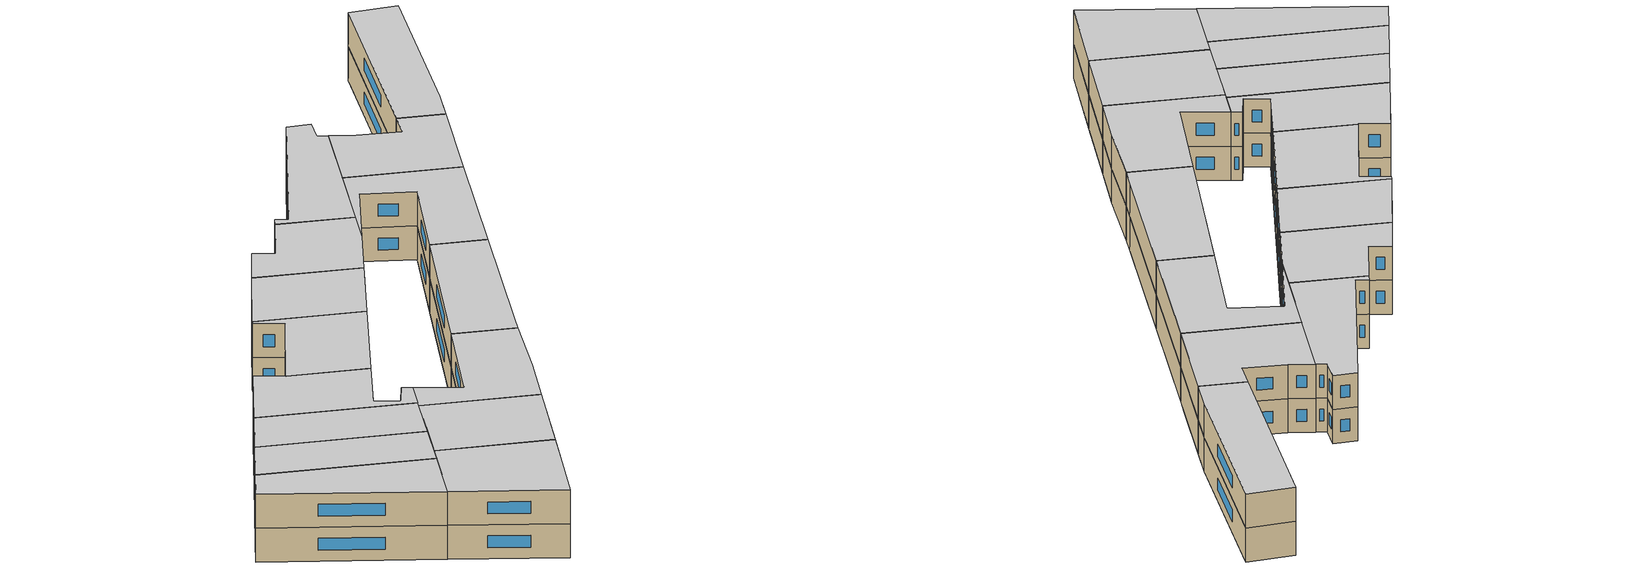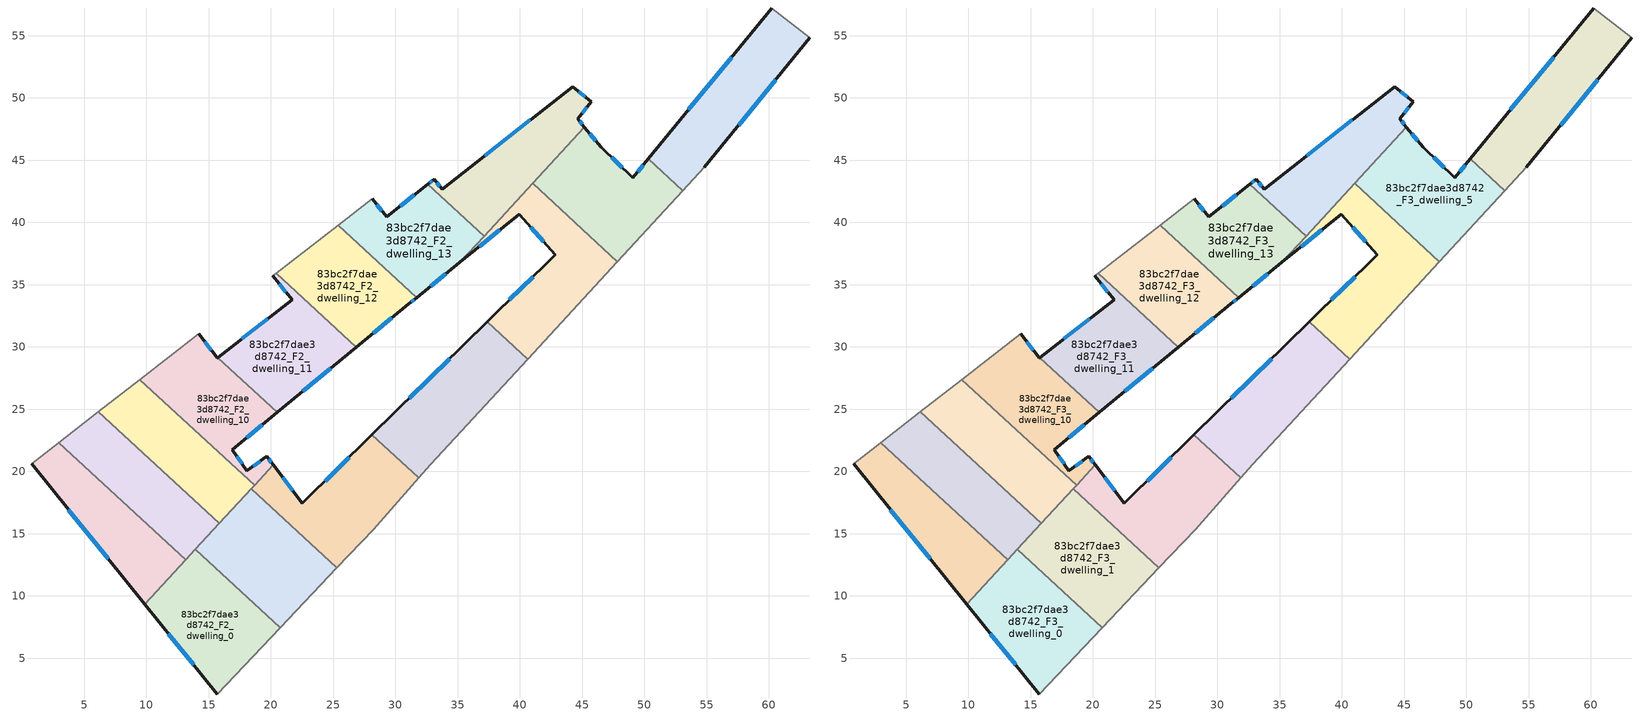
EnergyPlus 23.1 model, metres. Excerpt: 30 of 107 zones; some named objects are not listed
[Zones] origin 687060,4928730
83bc2f7dae3d8742_F2_dwelling_0
 floor to 83bc2f7dae3d8742_F1_dwelling_0 (EU_floor_Construction): 20.21,6.9 15.67,2.12 9.88,9.32 13.41,13.16 z6
 floor to 83bc2f7dae3d8742_F1_dwelling_1 (EU_floor_Construction): 20.75,7.46 20.21,6.9 13.41,13.16 13.94,13.73 z6
 wall outside (EU_wall_Construction): 9.88,9.32 15.67,2.12 z6:9
 wall to 83bc2f7dae3d8742_F2_dwelling_1 (EU_wall_Construction): 20.75,7.46 13.94,13.73 z6:9
 wall adiabatic (EU_wall_Construction): 15.67,2.12 20.75,7.46 z6:9
 wall to 83bc2f7dae3d8742_F2_dwelling_7 (EU_wall_Construction): 13.17,12.9 9.88,9.32 z6:9
 wall to 83bc2f7dae3d8742_F2_dwelling_8 (EU_wall_Construction): 13.94,13.73 13.17,12.9 z6:9
 window (EU_Window_Construction): 11.76,6.98 13.79,4.47 z6.98:8.02
83bc2f7dae3d8742_F2_dwelling_1
 floor to 83bc2f7dae3d8742_F1_dwelling_1 (EU_floor_Construction): 24.16,11.06 20.75,7.46 13.94,13.73 17.3,17.38 z6
 floor to 83bc2f7dae3d8742_F1_dwelling_2 (EU_floor_Construction): 25.3,12.25 24.16,11.06 17.3,17.38 18.41,18.59 z6
 wall to 83bc2f7dae3d8742_F2_dwelling_2 (EU_wall_Construction): 25.3,12.25 18.41,18.59 z6:9
 wall adiabatic (EU_wall_Construction): 20.75,7.46 25.3,12.25 z6:9
 wall to 83bc2f7dae3d8742_F2_dwelling_9 (EU_wall_Construction): 18.41,18.59 15.86,15.82 z6:9
 wall to 83bc2f7dae3d8742_F2_dwelling_8 (EU_wall_Construction): 15.86,15.82 13.94,13.73 z6:9
83bc2f7dae3d8742_F2_dwelling_10
 floor to 83bc2f7dae3d8742_F1_dwelling_11 (EU_floor_Construction): 15.71,29.14 20.49,24.74 16.88,21.75 18.06,20.07 19.67,21.21 20.19,20.52 18.69,18.9 9.48,27.38 14.19,31.05 15.69,29.12 z6
 wall outside (EU_wall_Construction): 20.19,20.52 19.67,21.21 18.06,20.07 16.88,21.75 20.49,24.74 / 15.71,29.14 15.69,29.12 14.19,31.05 z6:9
 wall to 83bc2f7dae3d8742_F2_dwelling_9 (EU_wall_Construction): 9.48,27.38 18.69,18.9 z6:9
 wall adiabatic (EU_wall_Construction): 14.19,31.05 9.48,27.38 z6:9
 wall to 83bc2f7dae3d8742_F2_dwelling_11 (EU_wall_Construction): 20.49,24.74 15.71,29.14 z6:9
 wall to 83bc2f7dae3d8742_F2_dwelling_2 (EU_wall_Construction): 18.69,18.9 20.19,20.52 z6:9
 window (EU_Window_Construction): 18.05,22.72 19.32,23.77 / 17.68,20.61 17.26,21.21 / 19.14,20.83 18.59,20.44 / 20.02,20.74 19.84,20.98 / 15.21,29.75 14.68,30.43 z6.98:8.02
83bc2f7dae3d8742_F2_dwelling_11
 floor to 83bc2f7dae3d8742_F1_dwelling_12 (EU_floor_Construction): 21.7,33.77 20.17,35.7 20.43,35.91 26.86,29.98 20.49,24.74 15.71,29.14 z6
 wall outside (EU_wall_Construction): 20.49,24.74 26.86,29.98 / 20.17,35.7 21.7,33.77 15.71,29.14 z6:9
 wall to 83bc2f7dae3d8742_F2_dwelling_12 (EU_wall_Construction): 26.86,29.98 20.43,35.91 z6:9
 wall adiabatic (EU_wall_Construction): 20.43,35.91 20.17,35.7 z6:9
 window (EU_Window_Construction): 22.56,26.44 24.79,28.28 / 19.76,32.27 17.66,30.65 / 20.67,35.08 21.2,34.4 z6.98:8.02
83bc2f7dae3d8742_F2_dwelling_12
 floor to 83bc2f7dae3d8742_F1_dwelling_13 (EU_floor_Construction): 31.71,33.97 31.08,33.46 26.86,29.98 20.43,35.91 25.41,39.77 z6
 wall outside (EU_wall_Construction): 26.86,29.98 31.08,33.46 31.71,33.97 z6:9
 wall adiabatic (EU_wall_Construction): 25.41,39.77 20.43,35.91 z6:9
 wall to 83bc2f7dae3d8742_F2_dwelling_13 (EU_wall_Construction): 31.71,33.97 25.41,39.77 z6:9
 window (EU_Window_Construction): 28.23,31.11 29.71,32.33 / 31.29,33.63 31.5,33.81 z6.98:8.02
83bc2f7dae3d8742_F2_dwelling_13
 floor to 83bc2f7dae3d8742_F1_dwelling_14 (EU_floor_Construction): 37.12,38.9 35.18,36.79 31.71,33.97 25.41,39.77 28.14,41.88 29.3,40.46 32.59,43.06 z6
 wall outside (EU_wall_Construction): 31.71,33.97 35.18,36.79 / 32.59,43.06 29.3,40.46 28.14,41.88 z6:9
 wall to 83bc2f7dae3d8742_F2_dwelling_14 (EU_wall_Construction): 37.12,38.9 32.59,43.06 z6:9
 wall adiabatic (EU_wall_Construction): 28.14,41.88 25.41,39.77 z6:9
 wall to 83bc2f7dae3d8742_F2_dwelling_4 (EU_wall_Construction): 35.18,36.79 37.12,38.9 z6:9
 window (EU_Window_Construction): 32.83,34.89 34.05,35.88 / 28.92,40.93 28.51,41.42 / 31.52,42.22 30.37,41.31 z6.98:8.02
83bc2f7dae3d8742_F2_dwelling_14
 floor to 83bc2f7dae3d8742_F1_dwelling_15 (EU_floor_Construction): 45.74,49.68 44.63,48.32 45.19,47.66 37.12,38.9 32.59,43.06 33.11,43.47 33.76,42.65 44.23,50.91 z6
 wall outside (EU_wall_Construction): 45.19,47.66 44.63,48.32 45.74,49.68 44.23,50.91 33.76,42.65 33.11,43.47 32.59,43.06 z6:9
 wall to 83bc2f7dae3d8742_F2_dwelling_5 (EU_wall_Construction): 41.02,43.14 45.19,47.66 z6:9
 wall to 83bc2f7dae3d8742_F2_dwelling_4 (EU_wall_Construction): 37.12,38.9 41.02,43.14 z6:9
 window (EU_Window_Construction): 45.25,50.08 44.73,50.51 / 44.99,48.77 45.38,49.24 / 45.01,47.88 44.81,48.11 / 32.95,43.34 32.76,43.2 / 33.55,42.92 33.32,43.21 / 40.83,48.23 37.16,45.34 z6.98:8.02
83bc2f7dae3d8742_F2_dwelling_2
 floor to 83bc2f7dae3d8742_F1_dwelling_2 (EU_floor_Construction): 24.99,19.85 28.97,16.18 28.24,15.36 25.3,12.25 18.41,18.59 20.19,20.52 22.54,17.43 z6
 floor to 83bc2f7dae3d8742_F1_dwelling_3 (EU_floor_Construction): 31.87,19.47 28.97,16.18 24.99,19.85 28.12,22.93 z6
 wall outside (EU_wall_Construction): 28.12,22.93 22.54,17.43 20.19,20.52 z6:9
 wall to 83bc2f7dae3d8742_F2_dwelling_3 (EU_wall_Construction): 31.87,19.47 28.12,22.93 z6:9
 wall adiabatic (EU_wall_Construction): 25.3,12.25 28.24,15.36 31.87,19.47 z6:9
 wall to 83bc2f7dae3d8742_F2_dwelling_9 (EU_wall_Construction): 18.69,18.9 18.41,18.59 z6:9
 window (EU_Window_Construction): 21.77,18.44 20.95,19.52 / 26.3,21.14 24.35,19.22 z6.98:8.02
83bc2f7dae3d8742_F2_dwelling_3
 floor to 83bc2f7dae3d8742_F1_dwelling_3 (EU_floor_Construction): 36.08,24.1 32.85,20.59 31.87,19.47 28.12,22.93 32.58,27.32 z6
 floor to 83bc2f7dae3d8742_F1_dwelling_4 (EU_floor_Construction): 40.62,29.02 36.08,24.1 32.58,27.32 37.36,32.02 z6
 wall outside (EU_wall_Construction): 37.36,32.02 28.12,22.93 z6:9
 wall to 83bc2f7dae3d8742_F2_dwelling_4 (EU_wall_Construction): 40.62,29.02 37.36,32.02 z6:9
 wall adiabatic (EU_wall_Construction): 31.87,19.47 32.85,20.59 40.62,29.02 z6:9
 window (EU_Window_Construction): 34.36,29.06 31.12,25.88 z6.98:8.02
83bc2f7dae3d8742_F2_dwelling_4
 floor to 83bc2f7dae3d8742_F1_dwelling_4 (EU_floor_Construction): 44.14,32.84 40.62,29.02 37.36,32.02 41.07,35.67 z6
 floor to 83bc2f7dae3d8742_F1_dwelling_5 (EU_floor_Construction): 47.83,36.86 44.14,32.84 41.07,35.67 42.83,37.4 39.94,40.67 35.18,36.79 41.02,43.14 z6
 wall outside (EU_wall_Construction): 35.18,36.79 39.94,40.67 42.83,37.4 37.36,32.02 z6:9
 wall to 83bc2f7dae3d8742_F2_dwelling_5 (EU_wall_Construction): 47.83,36.86 41.02,43.14 z6:9
 wall adiabatic (EU_wall_Construction): 40.62,29.02 47.83,36.86 z6:9
 window (EU_Window_Construction): 40.88,39.61 41.89,38.47 / 36.73,38.06 38.39,39.41 / 41.05,35.65 39.14,33.77 z6.98:8.02
83bc2f7dae3d8742_F2_dwelling_5
 floor to 83bc2f7dae3d8742_F1_dwelling_5 (EU_floor_Construction): 48.96,38.08 47.83,36.86 41.02,43.14 42.14,44.35 z6
 floor to 83bc2f7dae3d8742_F1_dwelling_6 (EU_floor_Construction): 50.3,45.1 53.07,42.55 48.96,38.08 42.14,44.35 45.19,47.66 46.54,46.03 49.05,43.57 z6
 wall outside (EU_wall_Construction): 50.3,45.1 49.05,43.57 46.54,46.03 45.19,47.66 z6:9
 wall to 83bc2f7dae3d8742_F2_dwelling_6 (EU_wall_Construction): 53.07,42.54 50.3,45.1 z6:9
 wall adiabatic (EU_wall_Construction): 47.83,36.86 53.07,42.54 z6:9
 window (EU_Window_Construction): 46.1,46.56 45.63,47.13 / 48.24,44.37 47.36,45.23 / 49.9,44.6 49.46,44.07 z6.98:8.02
83bc2f7dae3d8742_F2_dwelling_6
 floor to 83bc2f7dae3d8742_F1_dwelling_7 (EU_floor_Construction): 63.28,54.83 54.81,44.43 54.44,44.02 51.58,46.65 60.23,57.22 z6
 floor to 83bc2f7dae3d8742_F1_dwelling_6 (EU_floor_Construction): 54.44,44.02 53.07,42.55 50.3,45.1 51.58,46.65 z6
 wall outside (EU_wall_Construction): 54.81,44.43 63.28,54.83 / 60.23,57.22 50.3,45.1 z6:9
 wall adiabatic (EU_wall_Construction): 63.28,54.83 60.23,57.22 / 53.07,42.54 54.81,44.43 z6:9
 window (EU_Window_Construction): 57.57,47.82 60.53,51.45 / 57,53.28 53.53,49.04 z6.98:8.02
83bc2f7dae3d8742_F2_dwelling_7
 floor to 83bc2f7dae3d8742_F1_dwelling_8 (EU_floor_Construction): 13.17,12.9 9.88,9.32 0.79,20.61 2.96,22.3 z6
 wall outside (EU_wall_Construction): 0.79,20.61 9.88,9.32 z6:9
 wall adiabatic (EU_wall_Construction): 2.96,22.3 0.79,20.61 z6:9
 wall to 83bc2f7dae3d8742_F2_dwelling_8 (EU_wall_Construction): 13.17,12.9 2.96,22.3 z6:9
 window (EU_Window_Construction): 3.74,16.94 6.92,12.99 z6.98:8.02
83bc2f7dae3d8742_F2_dwelling_8
 floor to 83bc2f7dae3d8742_F1_dwelling_9 (EU_floor_Construction): 15.86,15.82 13.17,12.9 2.96,22.3 6.14,24.78 z6
 wall adiabatic (EU_wall_Construction): 6.14,24.78 2.96,22.3 z6:9
 wall to 83bc2f7dae3d8742_F2_dwelling_9 (EU_wall_Construction): 15.86,15.82 6.14,24.78 z6:9
83bc2f7dae3d8742_F2_dwelling_9
 floor to 83bc2f7dae3d8742_F1_dwelling_10 (EU_floor_Construction): 18.69,18.9 15.86,15.82 6.14,24.78 9.48,27.38 z6
 wall adiabatic (EU_wall_Construction): 9.48,27.38 6.14,24.78 z6:9
83bc2f7dae3d8742_F3_dwelling_0
 floor to 83bc2f7dae3d8742_F2_dwelling_0 (EU_floor_Construction): 20.75,7.46 15.67,2.12 9.88,9.32 13.94,13.73 z9
 wall outside (EU_wall_Construction): 9.88,9.32 15.67,2.12 z9:12
 wall to 83bc2f7dae3d8742_F3_dwelling_1 (EU_wall_Construction): 20.75,7.46 13.94,13.73 z9:12
 wall adiabatic (EU_wall_Construction): 15.67,2.12 20.75,7.46 z9:12
 wall to 83bc2f7dae3d8742_F3_dwelling_7 (EU_wall_Construction): 13.17,12.9 9.88,9.32 z9:12
 wall to 83bc2f7dae3d8742_F3_dwelling_8 (EU_wall_Construction): 13.94,13.73 13.17,12.9 z9:12
 window (EU_Window_Construction): 11.76,6.98 13.79,4.47 z9.98:11.02
 ceiling to 83bc2f7dae3d8742_F4_dwelling_0 (EU_floor_Construction): 15.67,2.12 20.75,7.46 13.94,13.73 9.88,9.32 z12
83bc2f7dae3d8742_F3_dwelling_1
 floor to 83bc2f7dae3d8742_F2_dwelling_1 (EU_floor_Construction): 25.3,12.25 20.75,7.46 13.94,13.73 18.41,18.59 z9
 wall to 83bc2f7dae3d8742_F3_dwelling_2 (EU_wall_Construction): 25.3,12.25 18.41,18.59 z9:12
 wall adiabatic (EU_wall_Construction): 20.75,7.46 25.3,12.25 z9:12
 wall to 83bc2f7dae3d8742_F3_dwelling_9 (EU_wall_Construction): 18.41,18.59 15.86,15.82 z9:12
 wall to 83bc2f7dae3d8742_F3_dwelling_8 (EU_wall_Construction): 15.86,15.82 13.94,13.73 z9:12
 ceiling to 83bc2f7dae3d8742_F4_dwelling_1 (EU_floor_Construction): 20.75,7.46 25.3,12.25 18.41,18.59 13.94,13.73 z12
83bc2f7dae3d8742_F3_dwelling_10
 floor to 83bc2f7dae3d8742_F2_dwelling_10 (EU_floor_Construction): 15.71,29.14 20.49,24.74 16.88,21.75 18.06,20.07 19.67,21.21 20.19,20.52 18.69,18.9 9.48,27.38 14.19,31.05 15.69,29.12 z9
 wall outside (EU_wall_Construction): 20.19,20.52 19.67,21.21 18.06,20.07 16.88,21.75 20.49,24.74 / 15.71,29.14 15.69,29.12 14.19,31.05 z9:12
 wall to 83bc2f7dae3d8742_F3_dwelling_9 (EU_wall_Construction): 9.48,27.38 18.69,18.9 z9:12
 wall adiabatic (EU_wall_Construction): 14.19,31.05 9.48,27.38 z9:12
 wall to 83bc2f7dae3d8742_F3_dwelling_11 (EU_wall_Construction): 20.49,24.74 15.71,29.14 z9:12
 wall to 83bc2f7dae3d8742_F3_dwelling_2 (EU_wall_Construction): 18.69,18.9 20.19,20.52 z9:12
 window (EU_Window_Construction): 18.05,22.72 19.32,23.77 / 17.68,20.61 17.26,21.21 / 19.14,20.83 18.59,20.44 / 20.02,20.74 19.84,20.98 / 15.21,29.75 14.68,30.43 z9.98:11.02
 ceiling to 83bc2f7dae3d8742_F4_dwelling_10 (EU_floor_Construction): 20.19,20.52 19.67,21.21 18.06,20.07 16.88,21.75 20.49,24.74 15.71,29.14 15.69,29.12 14.19,31.05 9.48,27.38 18.69,18.9 z12
83bc2f7dae3d8742_F3_dwelling_11
 floor to 83bc2f7dae3d8742_F2_dwelling_11 (EU_floor_Construction): 21.7,33.77 20.17,35.7 20.43,35.91 26.86,29.98 20.49,24.74 15.71,29.14 z9
 wall outside (EU_wall_Construction): 20.49,24.74 26.86,29.98 / 20.17,35.7 21.7,33.77 15.71,29.14 z9:12
 wall to 83bc2f7dae3d8742_F3_dwelling_12 (EU_wall_Construction): 26.86,29.98 20.43,35.91 z9:12
 wall adiabatic (EU_wall_Construction): 20.43,35.91 20.17,35.7 z9:12
 window (EU_Window_Construction): 22.56,26.44 24.79,28.28 / 19.76,32.27 17.66,30.65 / 20.67,35.08 21.2,34.4 z9.98:11.02
 ceiling to 83bc2f7dae3d8742_F4_dwelling_11 (EU_floor_Construction): 26.86,29.98 20.43,35.91 20.17,35.7 21.7,33.77 15.71,29.14 20.49,24.74 z12
83bc2f7dae3d8742_F3_dwelling_12
 floor to 83bc2f7dae3d8742_F2_dwelling_12 (EU_floor_Construction): 31.71,33.97 31.08,33.46 26.86,29.98 20.43,35.91 25.41,39.77 z9
 wall outside (EU_wall_Construction): 26.86,29.98 31.08,33.46 31.71,33.97 z9:12
 wall adiabatic (EU_wall_Construction): 25.41,39.77 20.43,35.91 z9:12
 wall to 83bc2f7dae3d8742_F3_dwelling_13 (EU_wall_Construction): 31.71,33.97 25.41,39.77 z9:12
 window (EU_Window_Construction): 28.23,31.11 29.71,32.33 / 31.29,33.63 31.5,33.81 z9.98:11.02
 ceiling to 83bc2f7dae3d8742_F4_dwelling_12 (EU_floor_Construction): 31.08,33.46 31.71,33.97 25.41,39.77 20.43,35.91 26.86,29.98 z12
83bc2f7dae3d8742_F3_dwelling_13
 floor to 83bc2f7dae3d8742_F2_dwelling_13 (EU_floor_Construction): 37.12,38.9 35.18,36.79 31.71,33.97 25.41,39.77 28.14,41.88 29.3,40.46 32.59,43.06 z9
 wall outside (EU_wall_Construction): 31.71,33.97 35.18,36.79 / 32.59,43.06 29.3,40.46 28.14,41.88 z9:12
 wall to 83bc2f7dae3d8742_F3_dwelling_14 (EU_wall_Construction): 37.12,38.9 32.59,43.06 z9:12
 wall adiabatic (EU_wall_Construction): 28.14,41.88 25.41,39.77 z9:12
 wall to 83bc2f7dae3d8742_F3_dwelling_4 (EU_wall_Construction): 35.18,36.79 37.12,38.9 z9:12
 window (EU_Window_Construction): 32.83,34.89 34.05,35.88 / 28.92,40.93 28.51,41.42 / 31.52,42.22 30.37,41.31 z9.98:11.02
 ceiling to 83bc2f7dae3d8742_F4_dwelling_13 (EU_floor_Construction): 35.18,36.79 37.12,38.9 32.59,43.06 29.3,40.46 28.14,41.88 25.41,39.77 31.71,33.97 z12
83bc2f7dae3d8742_F3_dwelling_14
 floor to 83bc2f7dae3d8742_F2_dwelling_14 (EU_floor_Construction): 45.74,49.68 44.63,48.32 45.19,47.66 37.12,38.9 32.59,43.06 33.11,43.47 33.76,42.65 44.23,50.91 z9
 wall outside (EU_wall_Construction): 45.19,47.66 44.63,48.32 45.74,49.68 44.23,50.91 33.76,42.65 33.11,43.47 32.59,43.06 z9:12
 wall to 83bc2f7dae3d8742_F3_dwelling_5 (EU_wall_Construction): 41.02,43.14 45.19,47.66 z9:12
 wall to 83bc2f7dae3d8742_F3_dwelling_4 (EU_wall_Construction): 37.12,38.9 41.02,43.14 z9:12
 window (EU_Window_Construction): 45.25,50.08 44.73,50.51 / 44.99,48.77 45.38,49.24 / 45.01,47.88 44.81,48.11 / 32.95,43.34 32.76,43.2 / 33.55,42.92 33.32,43.21 / 40.83,48.23 37.16,45.34 z9.98:11.02
 ceiling to 83bc2f7dae3d8742_F4_dwelling_14 (EU_floor_Construction): 37.12,38.9 45.19,47.66 44.63,48.32 45.74,49.68 44.23,50.91 33.76,42.65 33.11,43.47 32.59,43.06 z12
83bc2f7dae3d8742_F3_dwelling_2
 floor to 83bc2f7dae3d8742_F2_dwelling_2 (EU_floor_Construction): 31.87,19.47 28.24,15.36 25.3,12.25 18.41,18.59 20.19,20.52 22.54,17.43 28.12,22.93 z9
 wall outside (EU_wall_Construction): 28.12,22.93 22.54,17.43 20.19,20.52 z9:12
 wall to 83bc2f7dae3d8742_F3_dwelling_3 (EU_wall_Construction): 31.87,19.47 28.12,22.93 z9:12
 wall adiabatic (EU_wall_Construction): 25.3,12.25 28.24,15.36 31.87,19.47 z9:12
 wall to 83bc2f7dae3d8742_F3_dwelling_9 (EU_wall_Construction): 18.69,18.9 18.41,18.59 z9:12
 window (EU_Window_Construction): 21.77,18.44 20.95,19.52 / 26.3,21.14 24.35,19.22 z9.98:11.02
 ceiling to 83bc2f7dae3d8742_F4_dwelling_2 (EU_floor_Construction): 28.24,15.36 31.87,19.47 28.12,22.93 22.54,17.43 20.19,20.52 18.41,18.59 25.3,12.25 z12
83bc2f7dae3d8742_F3_dwelling_3
 floor to 83bc2f7dae3d8742_F2_dwelling_3 (EU_floor_Construction): 40.62,29.02 32.85,20.59 31.87,19.47 28.12,22.93 37.36,32.02 z9
 wall outside (EU_wall_Construction): 37.36,32.02 28.12,22.93 z9:12
 wall to 83bc2f7dae3d8742_F3_dwelling_4 (EU_wall_Construction): 40.62,29.02 37.36,32.02 z9:12
 wall adiabatic (EU_wall_Construction): 31.87,19.47 32.85,20.59 40.62,29.02 z9:12
 window (EU_Window_Construction): 34.36,29.06 31.12,25.88 z9.98:11.02
 ceiling to 83bc2f7dae3d8742_F4_dwelling_3 (EU_floor_Construction): 32.85,20.59 40.62,29.02 37.36,32.02 28.12,22.93 31.87,19.47 z12
83bc2f7dae3d8742_F3_dwelling_4
 floor to 83bc2f7dae3d8742_F2_dwelling_4 (EU_floor_Construction): 47.83,36.86 40.62,29.02 37.36,32.02 42.83,37.4 39.94,40.67 35.18,36.79 41.02,43.14 z9
 wall outside (EU_wall_Construction): 35.18,36.79 39.94,40.67 42.83,37.4 37.36,32.02 z9:12
 wall to 83bc2f7dae3d8742_F3_dwelling_5 (EU_wall_Construction): 47.83,36.86 41.02,43.14 z9:12
 wall adiabatic (EU_wall_Construction): 40.62,29.02 47.83,36.86 z9:12
 window (EU_Window_Construction): 40.88,39.61 41.89,38.47 / 36.73,38.06 38.39,39.41 / 41.05,35.65 39.14,33.77 z9.98:11.02
 ceiling to 83bc2f7dae3d8742_F4_dwelling_4 (EU_floor_Construction): 40.62,29.02 47.83,36.86 41.02,43.14 35.18,36.79 39.94,40.67 42.83,37.4 37.36,32.02 z12
83bc2f7dae3d8742_F3_dwelling_5
 floor to 83bc2f7dae3d8742_F2_dwelling_5 (EU_floor_Construction): 50.3,45.1 53.07,42.54 47.83,36.86 41.02,43.14 45.19,47.66 46.54,46.03 49.05,43.57 z9
 wall outside (EU_wall_Construction): 50.3,45.1 49.05,43.57 46.54,46.03 45.19,47.66 z9:12
 wall to 83bc2f7dae3d8742_F3_dwelling_6 (EU_wall_Construction): 53.07,42.54 50.3,45.1 z9:12
 wall adiabatic (EU_wall_Construction): 47.83,36.86 53.07,42.54 z9:12
 window (EU_Window_Construction): 46.1,46.56 45.63,47.13 / 48.24,44.37 47.36,45.23 / 49.9,44.6 49.46,44.07 z9.98:11.02
 ceiling to 83bc2f7dae3d8742_F4_dwelling_5 (EU_floor_Construction): 47.83,36.86 53.07,42.54 50.3,45.1 49.05,43.57 46.54,46.03 45.19,47.66 41.02,43.14 z12
83bc2f7dae3d8742_F3_dwelling_6
 floor to 83bc2f7dae3d8742_F2_dwelling_6 (EU_floor_Construction): 63.28,54.83 54.81,44.43 53.07,42.54 50.3,45.1 60.23,57.22 z9
 wall outside (EU_wall_Construction): 54.81,44.43 63.28,54.83 / 60.23,57.22 50.3,45.1 z9:12
 wall adiabatic (EU_wall_Construction): 63.28,54.83 60.23,57.22 / 53.07,42.54 54.81,44.43 z9:12
 window (EU_Window_Construction): 57.57,47.82 60.53,51.45 / 57,53.28 53.53,49.04 z9.98:11.02
 ceiling to 83bc2f7dae3d8742_F4_dwelling_6 (EU_floor_Construction): 54.81,44.43 63.28,54.83 60.23,57.22 50.3,45.1 53.07,42.54 z12
83bc2f7dae3d8742_F3_dwelling_7
 floor to 83bc2f7dae3d8742_F2_dwelling_7 (EU_floor_Construction): 13.17,12.9 9.88,9.32 0.79,20.61 2.96,22.3 z9
 wall outside (EU_wall_Construction): 0.79,20.61 9.88,9.32 z9:12
 wall adiabatic (EU_wall_Construction): 2.96,22.3 0.79,20.61 z9:12
 wall to 83bc2f7dae3d8742_F3_dwelling_8 (EU_wall_Construction): 13.17,12.9 2.96,22.3 z9:12
 window (EU_Window_Construction): 3.74,16.94 6.92,12.99 z9.98:11.02
 ceiling to 83bc2f7dae3d8742_F4_dwelling_7 (EU_floor_Construction): 9.88,9.32 13.17,12.9 2.96,22.3 0.79,20.61 z12
83bc2f7dae3d8742_F3_dwelling_8
 floor to 83bc2f7dae3d8742_F2_dwelling_8 (EU_floor_Construction): 15.86,15.82 13.17,12.9 2.96,22.3 6.14,24.78 z9
 wall adiabatic (EU_wall_Construction): 6.14,24.78 2.96,22.3 z9:12
 wall to 83bc2f7dae3d8742_F3_dwelling_9 (EU_wall_Construction): 15.86,15.82 6.14,24.78 z9:12
 ceiling to 83bc2f7dae3d8742_F4_dwelling_8 (EU_floor_Construction): 13.17,12.9 15.86,15.82 6.14,24.78 2.96,22.3 z12
83bc2f7dae3d8742_F3_dwelling_9
 floor to 83bc2f7dae3d8742_F2_dwelling_9 (EU_floor_Construction): 18.69,18.9 15.86,15.82 6.14,24.78 9.48,27.38 z9
 wall adiabatic (EU_wall_Construction): 9.48,27.38 6.14,24.78 z9:12
 ceiling to 83bc2f7dae3d8742_F4_dwelling_9 (EU_floor_Construction): 15.86,15.82 18.69,18.9 9.48,27.38 6.14,24.78 z12
[Building]
EU S2 Campaign: North Axis=0; Terrain=City; Solar Distribution=FullExterior
[Site:Location]
Bologna: Latitude=44.5; Longitude=11.25; Time Zone=1; Elevation=37
[SizingPeriod:WeatherFileDays]
AnnualSizingPeriod: Begin Month=1; Begin Day of Month=1; End Month=12; End Day of Month=31; Day of Week for Start Day=Monday; Use Weather File Daylight Saving Period=No; Use Weather File Rain and Snow Indicators=No
[MATERIAL]
EU_InternalMass_Material: Roughness=MediumRough; Thickness=0.1; Conductivity=1; Density=1800; Specific Heat=900; Thermal Absorptance=0.9; Solar Absorptance=0.7; Visible Absorptance=0.7
[MATERIAL:NOMASS] Roughness=MediumRough; Thermal Absorptance=0.9; Solar Absorptance=0.7; Visible Absorptance=0.7
Name | Thermal Resistance
EU_wall_NoMass | 0.905828
EU_floor_NoMass | 0.67114
[WINDOWMATERIAL:SIMPLEGLAZINGSYSTEM]
EU_Window_SimpleGlazing: UFactor=4.52486; Solar Heat Gain Coefficient=0.85; Visible Transmittance=0.85
[CONSTRUCTION]
EU_wall_Construction: EU_wall_NoMass
EU_floor_Construction: EU_floor_NoMass
EU_Window_Construction: EU_Window_SimpleGlazing
EU_InternalMass_Construction: EU_InternalMass_Material
[ZONE] Type=1; Multiplier=1; Ceiling Height=autocalculate; Floor Area=autocalculate; Part of Total Floor Area=Yes
Name | Volume
83bc2f7dae3d8742_F2_dwelling_0; 83bc2f7dae3d8742_F3_dwelling_0 | 184.414
83bc2f7dae3d8742_F2_dwelling_1; 83bc2f7dae3d8742_F3_dwelling_1 | 184.446
83bc2f7dae3d8742_F2_dwelling_10; 83bc2f7dae3d8742_F3_dwelling_10 | 162.72
83bc2f7dae3d8742_F2_dwelling_11; 83bc2f7dae3d8742_F3_dwelling_11 | 160.017
83bc2f7dae3d8742_F2_dwelling_12; 83bc2f7dae3d8742_F3_dwelling_12 | 161.375
83bc2f7dae3d8742_F2_dwelling_13; 83bc2f7dae3d8742_F3_dwelling_13 | 161.38
83bc2f7dae3d8742_F2_dwelling_14; 83bc2f7dae3d8742_F3_dwelling_14 | 161.364
83bc2f7dae3d8742_F2_dwelling_2; 83bc2f7dae3d8742_F3_dwelling_2; 83bc2f7dae3d8742_F2_dwelling_5; 83bc2f7dae3d8742_F3_dwelling_5 | 184.406
83bc2f7dae3d8742_F2_dwelling_3; 83bc2f7dae3d8742_F3_dwelling_3 | 184.401
83bc2f7dae3d8742_F2_dwelling_4; 83bc2f7dae3d8742_F3_dwelling_4 | 184.411
83bc2f7dae3d8742_F2_dwelling_6; 83bc2f7dae3d8742_F3_dwelling_6 | 184.427
83bc2f7dae3d8742_F2_dwelling_7; 83bc2f7dae3d8742_F3_dwelling_7 | 161.367
83bc2f7dae3d8742_F2_dwelling_8; 83bc2f7dae3d8742_F3_dwelling_8 | 161.383
83bc2f7dae3d8742_F2_dwelling_9; 83bc2f7dae3d8742_F3_dwelling_9 | 161.377
[INTERNALMASS] Construction=EU_InternalMass_Construction
Name | Zone or ZoneList | Surface Area
83bc2f7dae3d8742_F2_dwelling_0_EU_InternalMass | 83bc2f7dae3d8742_F2_dwelling_0 | 61.4713
83bc2f7dae3d8742_F2_dwelling_1_EU_InternalMass | 83bc2f7dae3d8742_F2_dwelling_1 | 61.4819
83bc2f7dae3d8742_F2_dwelling_2_EU_InternalMass | 83bc2f7dae3d8742_F2_dwelling_2 | 61.4688
83bc2f7dae3d8742_F2_dwelling_3_EU_InternalMass | 83bc2f7dae3d8742_F2_dwelling_3 | 61.467
83bc2f7dae3d8742_F2_dwelling_4_EU_InternalMass | 83bc2f7dae3d8742_F2_dwelling_4 | 61.4704
83bc2f7dae3d8742_F2_dwelling_5_EU_InternalMass | 83bc2f7dae3d8742_F2_dwelling_5 | 61.4692
83bc2f7dae3d8742_F2_dwelling_6_EU_InternalMass | 83bc2f7dae3d8742_F2_dwelling_6 | 61.4756
83bc2f7dae3d8742_F2_dwelling_7_EU_InternalMass | 83bc2f7dae3d8742_F2_dwelling_7 | 53.7889
83bc2f7dae3d8742_F2_dwelling_8_EU_InternalMass | 83bc2f7dae3d8742_F2_dwelling_8 | 53.7941
83bc2f7dae3d8742_F2_dwelling_9_EU_InternalMass | 83bc2f7dae3d8742_F2_dwelling_9 | 53.7924
83bc2f7dae3d8742_F2_dwelling_10_EU_InternalMass | 83bc2f7dae3d8742_F2_dwelling_10 | 54.2381
83bc2f7dae3d8742_F2_dwelling_11_EU_InternalMass | 83bc2f7dae3d8742_F2_dwelling_11 | 53.3396
83bc2f7dae3d8742_F2_dwelling_12_EU_InternalMass | 83bc2f7dae3d8742_F2_dwelling_12 | 53.7919
83bc2f7dae3d8742_F2_dwelling_13_EU_InternalMass | 83bc2f7dae3d8742_F2_dwelling_13 | 53.7932
83bc2f7dae3d8742_F2_dwelling_14_EU_InternalMass | 83bc2f7dae3d8742_F2_dwelling_14 | 53.7873
83bc2f7dae3d8742_F3_dwelling_0_EU_InternalMass | 83bc2f7dae3d8742_F3_dwelling_0 | 61.4713
83bc2f7dae3d8742_F3_dwelling_1_EU_InternalMass | 83bc2f7dae3d8742_F3_dwelling_1 | 61.4819
83bc2f7dae3d8742_F3_dwelling_2_EU_InternalMass | 83bc2f7dae3d8742_F3_dwelling_2 | 61.4688
83bc2f7dae3d8742_F3_dwelling_3_EU_InternalMass | 83bc2f7dae3d8742_F3_dwelling_3 | 61.467
83bc2f7dae3d8742_F3_dwelling_4_EU_InternalMass | 83bc2f7dae3d8742_F3_dwelling_4 | 61.4704
83bc2f7dae3d8742_F3_dwelling_5_EU_InternalMass | 83bc2f7dae3d8742_F3_dwelling_5 | 61.4692
83bc2f7dae3d8742_F3_dwelling_6_EU_InternalMass | 83bc2f7dae3d8742_F3_dwelling_6 | 61.4756
83bc2f7dae3d8742_F3_dwelling_7_EU_InternalMass | 83bc2f7dae3d8742_F3_dwelling_7 | 53.7889
83bc2f7dae3d8742_F3_dwelling_8_EU_InternalMass | 83bc2f7dae3d8742_F3_dwelling_8 | 53.7941
83bc2f7dae3d8742_F3_dwelling_9_EU_InternalMass | 83bc2f7dae3d8742_F3_dwelling_9 | 53.7924
83bc2f7dae3d8742_F3_dwelling_10_EU_InternalMass | 83bc2f7dae3d8742_F3_dwelling_10 | 54.2381
83bc2f7dae3d8742_F3_dwelling_11_EU_InternalMass | 83bc2f7dae3d8742_F3_dwelling_11 | 53.3396
83bc2f7dae3d8742_F3_dwelling_12_EU_InternalMass | 83bc2f7dae3d8742_F3_dwelling_12 | 53.7919
83bc2f7dae3d8742_F3_dwelling_13_EU_InternalMass | 83bc2f7dae3d8742_F3_dwelling_13 | 53.7932
83bc2f7dae3d8742_F3_dwelling_14_EU_InternalMass | 83bc2f7dae3d8742_F3_dwelling_14 | 53.7873
[OTHEREQUIPMENT] Fuel Type=Electricity; Design Level Calculation Method=Watts/Area; Power per Zone Floor Area=1; Fraction Latent=0; Fraction Radiant=0; Fraction Lost=0; Carbon Dioxide Generation Rate=0; EndUse Subcategory=EU_Step8_InternalGains
Name | Zone or ZoneList or Space or SpaceList | Schedule
EU_Step8_InternalGain_83bc2f7dae3d8742_F2_dwelling_0_f000 | 83bc2f7dae3d8742_F2_dwelling_0 | EU_Step8_GainSchedule_83bc2f7dae3d8742_F2_dwelling_0_f000
EU_Step8_InternalGain_83bc2f7dae3d8742_F2_dwelling_1_f000 | 83bc2f7dae3d8742_F2_dwelling_1 | EU_Step8_GainSchedule_83bc2f7dae3d8742_F2_dwelling_1_f000
EU_Step8_InternalGain_83bc2f7dae3d8742_F2_dwelling_2_f000 | 83bc2f7dae3d8742_F2_dwelling_2 | EU_Step8_GainSchedule_83bc2f7dae3d8742_F2_dwelling_2_f000
EU_Step8_InternalGain_83bc2f7dae3d8742_F2_dwelling_3_f000 | 83bc2f7dae3d8742_F2_dwelling_3 | EU_Step8_GainSchedule_83bc2f7dae3d8742_F2_dwelling_3_f000
EU_Step8_InternalGain_83bc2f7dae3d8742_F2_dwelling_4_f000 | 83bc2f7dae3d8742_F2_dwelling_4 | EU_Step8_GainSchedule_83bc2f7dae3d8742_F2_dwelling_4_f000
EU_Step8_InternalGain_83bc2f7dae3d8742_F2_dwelling_5_f000 | 83bc2f7dae3d8742_F2_dwelling_5 | EU_Step8_GainSchedule_83bc2f7dae3d8742_F2_dwelling_5_f000
EU_Step8_InternalGain_83bc2f7dae3d8742_F2_dwelling_6_f000 | 83bc2f7dae3d8742_F2_dwelling_6 | EU_Step8_GainSchedule_83bc2f7dae3d8742_F2_dwelling_6_f000
EU_Step8_InternalGain_83bc2f7dae3d8742_F2_dwelling_7_f000 | 83bc2f7dae3d8742_F2_dwelling_7 | EU_Step8_GainSchedule_83bc2f7dae3d8742_F2_dwelling_7_f000
EU_Step8_InternalGain_83bc2f7dae3d8742_F2_dwelling_8_f000 | 83bc2f7dae3d8742_F2_dwelling_8 | EU_Step8_GainSchedule_83bc2f7dae3d8742_F2_dwelling_8_f000
EU_Step8_InternalGain_83bc2f7dae3d8742_F2_dwelling_9_f000 | 83bc2f7dae3d8742_F2_dwelling_9 | EU_Step8_GainSchedule_83bc2f7dae3d8742_F2_dwelling_9_f000
EU_Step8_InternalGain_83bc2f7dae3d8742_F2_dwelling_10_f000 | 83bc2f7dae3d8742_F2_dwelling_10 | EU_Step8_GainSchedule_83bc2f7dae3d8742_F2_dwelling_10_f000
EU_Step8_InternalGain_83bc2f7dae3d8742_F2_dwelling_11_f000 | 83bc2f7dae3d8742_F2_dwelling_11 | EU_Step8_GainSchedule_83bc2f7dae3d8742_F2_dwelling_11_f000
EU_Step8_InternalGain_83bc2f7dae3d8742_F2_dwelling_12_f000 | 83bc2f7dae3d8742_F2_dwelling_12 | EU_Step8_GainSchedule_83bc2f7dae3d8742_F2_dwelling_12_f000
EU_Step8_InternalGain_83bc2f7dae3d8742_F2_dwelling_13_f000 | 83bc2f7dae3d8742_F2_dwelling_13 | EU_Step8_GainSchedule_83bc2f7dae3d8742_F2_dwelling_13_f000
EU_Step8_InternalGain_83bc2f7dae3d8742_F2_dwelling_14_f000 | 83bc2f7dae3d8742_F2_dwelling_14 | EU_Step8_GainSchedule_83bc2f7dae3d8742_F2_dwelling_14_f000
EU_Step8_InternalGain_83bc2f7dae3d8742_F3_dwelling_0_f000 | 83bc2f7dae3d8742_F3_dwelling_0 | EU_Step8_GainSchedule_83bc2f7dae3d8742_F3_dwelling_0_f000
EU_Step8_InternalGain_83bc2f7dae3d8742_F3_dwelling_1_f000 | 83bc2f7dae3d8742_F3_dwelling_1 | EU_Step8_GainSchedule_83bc2f7dae3d8742_F3_dwelling_1_f000
EU_Step8_InternalGain_83bc2f7dae3d8742_F3_dwelling_2_f000 | 83bc2f7dae3d8742_F3_dwelling_2 | EU_Step8_GainSchedule_83bc2f7dae3d8742_F3_dwelling_2_f000
EU_Step8_InternalGain_83bc2f7dae3d8742_F3_dwelling_3_f000 | 83bc2f7dae3d8742_F3_dwelling_3 | EU_Step8_GainSchedule_83bc2f7dae3d8742_F3_dwelling_3_f000
EU_Step8_InternalGain_83bc2f7dae3d8742_F3_dwelling_4_f000 | 83bc2f7dae3d8742_F3_dwelling_4 | EU_Step8_GainSchedule_83bc2f7dae3d8742_F3_dwelling_4_f000
EU_Step8_InternalGain_83bc2f7dae3d8742_F3_dwelling_5_f000 | 83bc2f7dae3d8742_F3_dwelling_5 | EU_Step8_GainSchedule_83bc2f7dae3d8742_F3_dwelling_5_f000
EU_Step8_InternalGain_83bc2f7dae3d8742_F3_dwelling_6_f000 | 83bc2f7dae3d8742_F3_dwelling_6 | EU_Step8_GainSchedule_83bc2f7dae3d8742_F3_dwelling_6_f000
EU_Step8_InternalGain_83bc2f7dae3d8742_F3_dwelling_7_f000 | 83bc2f7dae3d8742_F3_dwelling_7 | EU_Step8_GainSchedule_83bc2f7dae3d8742_F3_dwelling_7_f000
EU_Step8_InternalGain_83bc2f7dae3d8742_F3_dwelling_8_f000 | 83bc2f7dae3d8742_F3_dwelling_8 | EU_Step8_GainSchedule_83bc2f7dae3d8742_F3_dwelling_8_f000
EU_Step8_InternalGain_83bc2f7dae3d8742_F3_dwelling_9_f000 | 83bc2f7dae3d8742_F3_dwelling_9 | EU_Step8_GainSchedule_83bc2f7dae3d8742_F3_dwelling_9_f000
EU_Step8_InternalGain_83bc2f7dae3d8742_F3_dwelling_10_f000 | 83bc2f7dae3d8742_F3_dwelling_10 | EU_Step8_GainSchedule_83bc2f7dae3d8742_F3_dwelling_10_f000
EU_Step8_InternalGain_83bc2f7dae3d8742_F3_dwelling_11_f000 | 83bc2f7dae3d8742_F3_dwelling_11 | EU_Step8_GainSchedule_83bc2f7dae3d8742_F3_dwelling_11_f000
EU_Step8_InternalGain_83bc2f7dae3d8742_F3_dwelling_12_f000 | 83bc2f7dae3d8742_F3_dwelling_12 | EU_Step8_GainSchedule_83bc2f7dae3d8742_F3_dwelling_12_f000
EU_Step8_InternalGain_83bc2f7dae3d8742_F3_dwelling_13_f000 | 83bc2f7dae3d8742_F3_dwelling_13 | EU_Step8_GainSchedule_83bc2f7dae3d8742_F3_dwelling_13_f000
EU_Step8_InternalGain_83bc2f7dae3d8742_F3_dwelling_14_f000 | 83bc2f7dae3d8742_F3_dwelling_14 | EU_Step8_GainSchedule_83bc2f7dae3d8742_F3_dwelling_14_f000
[ZONEVENTILATION:DESIGNFLOWRATE] Schedule=EU_AlwaysOn; Design Flow Rate Calculation Method=AirChanges/Hour; Air Changes per Hour=0.73129; Ventilation Type=Natural; Fan Pressure Rise=0; Fan Total Efficiency=1; Constant Term Coefficient=1; Temperature Term Coefficient=0; Velocity Term Coefficient=0; Velocity Squared Term Coefficient=0; Minimum Indoor Temperature=-100; Maximum Indoor Temperature=100; Delta Temperature=-100; Minimum Outdoor Temperature=-100; Maximum Outdoor Temperature=100; Maximum Wind Speed=40
Name | Zone or ZoneList or Space or SpaceList
EU_ConstantAir_83bc2f7dae3d8742_F2_dwelling_0 | 83bc2f7dae3d8742_F2_dwelling_0
EU_ConstantAir_83bc2f7dae3d8742_F2_dwelling_1 | 83bc2f7dae3d8742_F2_dwelling_1
EU_ConstantAir_83bc2f7dae3d8742_F2_dwelling_2 | 83bc2f7dae3d8742_F2_dwelling_2
EU_ConstantAir_83bc2f7dae3d8742_F2_dwelling_3 | 83bc2f7dae3d8742_F2_dwelling_3
EU_ConstantAir_83bc2f7dae3d8742_F2_dwelling_4 | 83bc2f7dae3d8742_F2_dwelling_4
EU_ConstantAir_83bc2f7dae3d8742_F2_dwelling_5 | 83bc2f7dae3d8742_F2_dwelling_5
EU_ConstantAir_83bc2f7dae3d8742_F2_dwelling_6 | 83bc2f7dae3d8742_F2_dwelling_6
EU_ConstantAir_83bc2f7dae3d8742_F2_dwelling_7 | 83bc2f7dae3d8742_F2_dwelling_7
EU_ConstantAir_83bc2f7dae3d8742_F2_dwelling_8 | 83bc2f7dae3d8742_F2_dwelling_8
EU_ConstantAir_83bc2f7dae3d8742_F2_dwelling_9 | 83bc2f7dae3d8742_F2_dwelling_9
EU_ConstantAir_83bc2f7dae3d8742_F2_dwelling_10 | 83bc2f7dae3d8742_F2_dwelling_10
EU_ConstantAir_83bc2f7dae3d8742_F2_dwelling_11 | 83bc2f7dae3d8742_F2_dwelling_11
EU_ConstantAir_83bc2f7dae3d8742_F2_dwelling_12 | 83bc2f7dae3d8742_F2_dwelling_12
EU_ConstantAir_83bc2f7dae3d8742_F2_dwelling_13 | 83bc2f7dae3d8742_F2_dwelling_13
EU_ConstantAir_83bc2f7dae3d8742_F2_dwelling_14 | 83bc2f7dae3d8742_F2_dwelling_14
EU_ConstantAir_83bc2f7dae3d8742_F3_dwelling_0 | 83bc2f7dae3d8742_F3_dwelling_0
EU_ConstantAir_83bc2f7dae3d8742_F3_dwelling_1 | 83bc2f7dae3d8742_F3_dwelling_1
EU_ConstantAir_83bc2f7dae3d8742_F3_dwelling_2 | 83bc2f7dae3d8742_F3_dwelling_2
EU_ConstantAir_83bc2f7dae3d8742_F3_dwelling_3 | 83bc2f7dae3d8742_F3_dwelling_3
EU_ConstantAir_83bc2f7dae3d8742_F3_dwelling_4 | 83bc2f7dae3d8742_F3_dwelling_4
EU_ConstantAir_83bc2f7dae3d8742_F3_dwelling_5 | 83bc2f7dae3d8742_F3_dwelling_5
EU_ConstantAir_83bc2f7dae3d8742_F3_dwelling_6 | 83bc2f7dae3d8742_F3_dwelling_6
EU_ConstantAir_83bc2f7dae3d8742_F3_dwelling_7 | 83bc2f7dae3d8742_F3_dwelling_7
EU_ConstantAir_83bc2f7dae3d8742_F3_dwelling_8 | 83bc2f7dae3d8742_F3_dwelling_8
EU_ConstantAir_83bc2f7dae3d8742_F3_dwelling_9 | 83bc2f7dae3d8742_F3_dwelling_9
EU_ConstantAir_83bc2f7dae3d8742_F3_dwelling_10 | 83bc2f7dae3d8742_F3_dwelling_10
EU_ConstantAir_83bc2f7dae3d8742_F3_dwelling_11 | 83bc2f7dae3d8742_F3_dwelling_11
EU_ConstantAir_83bc2f7dae3d8742_F3_dwelling_12 | 83bc2f7dae3d8742_F3_dwelling_12
EU_ConstantAir_83bc2f7dae3d8742_F3_dwelling_13 | 83bc2f7dae3d8742_F3_dwelling_13
EU_ConstantAir_83bc2f7dae3d8742_F3_dwelling_14 | 83bc2f7dae3d8742_F3_dwelling_14
[HVACTEMPLATE:THERMOSTAT] Constant Heating Setpoint=20; Constant Cooling Setpoint=50
EU_HeatOnly_83bc2f7dae3d8742_F0_dwelling_0; EU_HeatOnly_83bc2f7dae3d8742_F0_dwelling_1; EU_HeatOnly_83bc2f7dae3d8742_F0_dwelling_2; EU_HeatOnly_83bc2f7dae3d8742_F0_dwelling_3; EU_HeatOnly_83bc2f7dae3d8742_F0_dwelling_4; EU_HeatOnly_83bc2f7dae3d8742_F0_dwelling_5; EU_HeatOnly_83bc2f7dae3d8742_F0_dwelling_6; EU_HeatOnly_83bc2f7dae3d8742_F0_dwelling_7; EU_HeatOnly_83bc2f7dae3d8742_F0_dwelling_8; EU_HeatOnly_83bc2f7dae3d8742_F0_dwelling_9
[HVACTEMPLATE:ZONE:IDEALLOADSAIRSYSTEM] System Availability Schedule=EU_AlwaysOn; Maximum Heating Supply Air Temperature=50; Minimum Cooling Supply Air Temperature=13; Maximum Heating Supply Air Humidity Ratio=0.0156; Minimum Cooling Supply Air Humidity Ratio=0.0077; Heating Limit=NoLimit; Cooling Limit=NoLimit; Heating Availability Schedule=EU_AlwaysOn; Cooling Availability Schedule=EU_CoolingOff; Dehumidification Control Type=ConstantSensibleHeatRatio; Cooling Sensible Heat Ratio=0.7; Dehumidification Setpoint=60; Humidification Control Type=None; Humidification Setpoint=30; Outdoor Air Method=None; Outdoor Air Flow Rate per Person=0.00944; Outdoor Air Flow Rate per Zone Floor Area=0; Outdoor Air Flow Rate per Zone=0; Demand Controlled Ventilation Type=None; Outdoor Air Economizer Type=NoEconomizer; Heat Recovery Type=None; Sensible Heat Recovery Effectiveness=0.7; Latent Heat Recovery Effectiveness=0.65
Name | Template Thermostat
83bc2f7dae3d8742_F2_dwelling_0 | EU_HeatOnly_83bc2f7dae3d8742_F2_dwelling_0
83bc2f7dae3d8742_F2_dwelling_1 | EU_HeatOnly_83bc2f7dae3d8742_F2_dwelling_1
83bc2f7dae3d8742_F2_dwelling_2 | EU_HeatOnly_83bc2f7dae3d8742_F2_dwelling_2
83bc2f7dae3d8742_F2_dwelling_3 | EU_HeatOnly_83bc2f7dae3d8742_F2_dwelling_3
83bc2f7dae3d8742_F2_dwelling_4 | EU_HeatOnly_83bc2f7dae3d8742_F2_dwelling_4
83bc2f7dae3d8742_F2_dwelling_5 | EU_HeatOnly_83bc2f7dae3d8742_F2_dwelling_5
83bc2f7dae3d8742_F2_dwelling_6 | EU_HeatOnly_83bc2f7dae3d8742_F2_dwelling_6
83bc2f7dae3d8742_F2_dwelling_7 | EU_HeatOnly_83bc2f7dae3d8742_F2_dwelling_7
83bc2f7dae3d8742_F2_dwelling_8 | EU_HeatOnly_83bc2f7dae3d8742_F2_dwelling_8
83bc2f7dae3d8742_F2_dwelling_9 | EU_HeatOnly_83bc2f7dae3d8742_F2_dwelling_9
83bc2f7dae3d8742_F2_dwelling_10 | EU_HeatOnly_83bc2f7dae3d8742_F2_dwelling_10
83bc2f7dae3d8742_F2_dwelling_11 | EU_HeatOnly_83bc2f7dae3d8742_F2_dwelling_11
83bc2f7dae3d8742_F2_dwelling_12 | EU_HeatOnly_83bc2f7dae3d8742_F2_dwelling_12
83bc2f7dae3d8742_F2_dwelling_13 | EU_HeatOnly_83bc2f7dae3d8742_F2_dwelling_13
83bc2f7dae3d8742_F2_dwelling_14 | EU_HeatOnly_83bc2f7dae3d8742_F2_dwelling_14
83bc2f7dae3d8742_F3_dwelling_0 | EU_HeatOnly_83bc2f7dae3d8742_F3_dwelling_0
83bc2f7dae3d8742_F3_dwelling_1 | EU_HeatOnly_83bc2f7dae3d8742_F3_dwelling_1
83bc2f7dae3d8742_F3_dwelling_2 | EU_HeatOnly_83bc2f7dae3d8742_F3_dwelling_2
83bc2f7dae3d8742_F3_dwelling_3 | EU_HeatOnly_83bc2f7dae3d8742_F3_dwelling_3
83bc2f7dae3d8742_F3_dwelling_4 | EU_HeatOnly_83bc2f7dae3d8742_F3_dwelling_4
83bc2f7dae3d8742_F3_dwelling_5 | EU_HeatOnly_83bc2f7dae3d8742_F3_dwelling_5
83bc2f7dae3d8742_F3_dwelling_6 | EU_HeatOnly_83bc2f7dae3d8742_F3_dwelling_6
83bc2f7dae3d8742_F3_dwelling_7 | EU_HeatOnly_83bc2f7dae3d8742_F3_dwelling_7
83bc2f7dae3d8742_F3_dwelling_8 | EU_HeatOnly_83bc2f7dae3d8742_F3_dwelling_8
83bc2f7dae3d8742_F3_dwelling_9 | EU_HeatOnly_83bc2f7dae3d8742_F3_dwelling_9
83bc2f7dae3d8742_F3_dwelling_10 | EU_HeatOnly_83bc2f7dae3d8742_F3_dwelling_10
83bc2f7dae3d8742_F3_dwelling_11 | EU_HeatOnly_83bc2f7dae3d8742_F3_dwelling_11
83bc2f7dae3d8742_F3_dwelling_12 | EU_HeatOnly_83bc2f7dae3d8742_F3_dwelling_12
83bc2f7dae3d8742_F3_dwelling_13 | EU_HeatOnly_83bc2f7dae3d8742_F3_dwelling_13
83bc2f7dae3d8742_F3_dwelling_14 | EU_HeatOnly_83bc2f7dae3d8742_F3_dwelling_14
[SIZING:ZONE] Zone Cooling Design Supply Air Temperature Input Method=SupplyAirTemperature; Zone Cooling Design Supply Air Temperature=13; Zone Heating Design Supply Air Temperature Input Method=SupplyAirTemperature; Zone Heating Design Supply Air Temperature=50; Zone Cooling Design Supply Air Humidity Ratio=0.008; Zone Heating Design Supply Air Humidity Ratio=0.008; Cooling Design Air Flow Method=DesignDay; Cooling Design Air Flow Rate=0; Cooling Minimum Air Flow per Zone Floor Area=0.000762; Cooling Minimum Air Flow=0; Cooling Minimum Air Flow Fraction=0.2; Heating Design Air Flow Method=DesignDay; Heating Design Air Flow Rate=0; Heating Maximum Air Flow per Zone Floor Area=0.002032; Heating Maximum Air Flow=0.141576; Heating Maximum Air Flow Fraction=0.3; Account for Dedicated Outdoor Air System=No; Dedicated Outdoor Air System Control Strategy=NeutralSupplyAir; Dedicated Outdoor Air Low Setpoint Temperature for Design=autosize; Dedicated Outdoor Air High Setpoint Temperature for Design=autosize; Zone Load Sizing Method=Sensible Load Only No Latent Load; Zone Latent Cooling Design Supply Air Humidity Ratio Input Method=HumidityRatioDifference; Zone Cooling Design Supply Air Humidity Ratio Difference=0.005; Zone Latent Heating Design Supply Air Humidity Ratio Input Method=HumidityRatioDifference; Zone Humidification Design Supply Air Humidity Ratio Difference=0.005
83bc2f7dae3d8742_F2_dwelling_0; 83bc2f7dae3d8742_F2_dwelling_1; 83bc2f7dae3d8742_F2_dwelling_2; 83bc2f7dae3d8742_F2_dwelling_3; 83bc2f7dae3d8742_F2_dwelling_4; 83bc2f7dae3d8742_F2_dwelling_5; 83bc2f7dae3d8742_F2_dwelling_6; 83bc2f7dae3d8742_F2_dwelling_7; 83bc2f7dae3d8742_F2_dwelling_8; 83bc2f7dae3d8742_F2_dwelling_9; 83bc2f7dae3d8742_F2_dwelling_10; 83bc2f7dae3d8742_F2_dwelling_11; 83bc2f7dae3d8742_F2_dwelling_12; 83bc2f7dae3d8742_F2_dwelling_13; 83bc2f7dae3d8742_F2_dwelling_14; 83bc2f7dae3d8742_F3_dwelling_0; 83bc2f7dae3d8742_F3_dwelling_1; 83bc2f7dae3d8742_F3_dwelling_2; 83bc2f7dae3d8742_F3_dwelling_3; 83bc2f7dae3d8742_F3_dwelling_4; 83bc2f7dae3d8742_F3_dwelling_5; 83bc2f7dae3d8742_F3_dwelling_6; 83bc2f7dae3d8742_F3_dwelling_7; 83bc2f7dae3d8742_F3_dwelling_8; 83bc2f7dae3d8742_F3_dwelling_9; 83bc2f7dae3d8742_F3_dwelling_10; 83bc2f7dae3d8742_F3_dwelling_11; 83bc2f7dae3d8742_F3_dwelling_12; 83bc2f7dae3d8742_F3_dwelling_13; 83bc2f7dae3d8742_F3_dwelling_14
[SCHEDULE:CONSTANT]
Name | Hourly Value
EU_AlwaysOn | 1
EU_CoolingOff | 0
[SCHEDULE:FILE] Column Number=1; Rows to Skip at Top=0; Number of Hours of Data=8760; Column Separator=Comma; Interpolate to Timestep=No; Minutes per Item=60; Adjust Schedule for Daylight Savings=Yes
Name | File
EU_Step8_GainSchedule_83bc2f7dae3d8742_F2_dwelling_0_f000 | ../../schedules/83bc2f7dae3d8742/83bc2f7dae3d8742_F2_dwelling_0_f000_gain.csv
EU_Step8_GainSchedule_83bc2f7dae3d8742_F2_dwelling_1_f000 | ../../schedules/83bc2f7dae3d8742/83bc2f7dae3d8742_F2_dwelling_1_f000_gain.csv
EU_Step8_GainSchedule_83bc2f7dae3d8742_F2_dwelling_2_f000 | ../../schedules/83bc2f7dae3d8742/83bc2f7dae3d8742_F2_dwelling_2_f000_gain.csv
EU_Step8_GainSchedule_83bc2f7dae3d8742_F2_dwelling_3_f000 | ../../schedules/83bc2f7dae3d8742/83bc2f7dae3d8742_F2_dwelling_3_f000_gain.csv
EU_Step8_GainSchedule_83bc2f7dae3d8742_F2_dwelling_4_f000 | ../../schedules/83bc2f7dae3d8742/83bc2f7dae3d8742_F2_dwelling_4_f000_gain.csv
EU_Step8_GainSchedule_83bc2f7dae3d8742_F2_dwelling_5_f000 | ../../schedules/83bc2f7dae3d8742/83bc2f7dae3d8742_F2_dwelling_5_f000_gain.csv
EU_Step8_GainSchedule_83bc2f7dae3d8742_F2_dwelling_6_f000 | ../../schedules/83bc2f7dae3d8742/83bc2f7dae3d8742_F2_dwelling_6_f000_gain.csv
EU_Step8_GainSchedule_83bc2f7dae3d8742_F2_dwelling_7_f000 | ../../schedules/83bc2f7dae3d8742/83bc2f7dae3d8742_F2_dwelling_7_f000_gain.csv
EU_Step8_GainSchedule_83bc2f7dae3d8742_F2_dwelling_8_f000 | ../../schedules/83bc2f7dae3d8742/83bc2f7dae3d8742_F2_dwelling_8_f000_gain.csv
EU_Step8_GainSchedule_83bc2f7dae3d8742_F2_dwelling_9_f000 | ../../schedules/83bc2f7dae3d8742/83bc2f7dae3d8742_F2_dwelling_9_f000_gain.csv
EU_Step8_GainSchedule_83bc2f7dae3d8742_F2_dwelling_10_f000 | ../../schedules/83bc2f7dae3d8742/83bc2f7dae3d8742_F2_dwelling_10_f000_gain.csv
EU_Step8_GainSchedule_83bc2f7dae3d8742_F2_dwelling_11_f000 | ../../schedules/83bc2f7dae3d8742/83bc2f7dae3d8742_F2_dwelling_11_f000_gain.csv
EU_Step8_GainSchedule_83bc2f7dae3d8742_F2_dwelling_12_f000 | ../../schedules/83bc2f7dae3d8742/83bc2f7dae3d8742_F2_dwelling_12_f000_gain.csv
EU_Step8_GainSchedule_83bc2f7dae3d8742_F2_dwelling_13_f000 | ../../schedules/83bc2f7dae3d8742/83bc2f7dae3d8742_F2_dwelling_13_f000_gain.csv
EU_Step8_GainSchedule_83bc2f7dae3d8742_F2_dwelling_14_f000 | ../../schedules/83bc2f7dae3d8742/83bc2f7dae3d8742_F2_dwelling_14_f000_gain.csv
EU_Step8_GainSchedule_83bc2f7dae3d8742_F3_dwelling_0_f000 | ../../schedules/83bc2f7dae3d8742/83bc2f7dae3d8742_F3_dwelling_0_f000_gain.csv
EU_Step8_GainSchedule_83bc2f7dae3d8742_F3_dwelling_1_f000 | ../../schedules/83bc2f7dae3d8742/83bc2f7dae3d8742_F3_dwelling_1_f000_gain.csv
EU_Step8_GainSchedule_83bc2f7dae3d8742_F3_dwelling_2_f000 | ../../schedules/83bc2f7dae3d8742/83bc2f7dae3d8742_F3_dwelling_2_f000_gain.csv
EU_Step8_GainSchedule_83bc2f7dae3d8742_F3_dwelling_3_f000 | ../../schedules/83bc2f7dae3d8742/83bc2f7dae3d8742_F3_dwelling_3_f000_gain.csv
EU_Step8_GainSchedule_83bc2f7dae3d8742_F3_dwelling_4_f000 | ../../schedules/83bc2f7dae3d8742/83bc2f7dae3d8742_F3_dwelling_4_f000_gain.csv
EU_Step8_GainSchedule_83bc2f7dae3d8742_F3_dwelling_5_f000 | ../../schedules/83bc2f7dae3d8742/83bc2f7dae3d8742_F3_dwelling_5_f000_gain.csv
EU_Step8_GainSchedule_83bc2f7dae3d8742_F3_dwelling_6_f000 | ../../schedules/83bc2f7dae3d8742/83bc2f7dae3d8742_F3_dwelling_6_f000_gain.csv
EU_Step8_GainSchedule_83bc2f7dae3d8742_F3_dwelling_7_f000 | ../../schedules/83bc2f7dae3d8742/83bc2f7dae3d8742_F3_dwelling_7_f000_gain.csv
EU_Step8_GainSchedule_83bc2f7dae3d8742_F3_dwelling_8_f000 | ../../schedules/83bc2f7dae3d8742/83bc2f7dae3d8742_F3_dwelling_8_f000_gain.csv
EU_Step8_GainSchedule_83bc2f7dae3d8742_F3_dwelling_9_f000 | ../../schedules/83bc2f7dae3d8742/83bc2f7dae3d8742_F3_dwelling_9_f000_gain.csv
EU_Step8_GainSchedule_83bc2f7dae3d8742_F3_dwelling_10_f000 | ../../schedules/83bc2f7dae3d8742/83bc2f7dae3d8742_F3_dwelling_10_f000_gain.csv
EU_Step8_GainSchedule_83bc2f7dae3d8742_F3_dwelling_11_f000 | ../../schedules/83bc2f7dae3d8742/83bc2f7dae3d8742_F3_dwelling_11_f000_gain.csv
EU_Step8_GainSchedule_83bc2f7dae3d8742_F3_dwelling_12_f000 | ../../schedules/83bc2f7dae3d8742/83bc2f7dae3d8742_F3_dwelling_12_f000_gain.csv
EU_Step8_GainSchedule_83bc2f7dae3d8742_F3_dwelling_13_f000 | ../../schedules/83bc2f7dae3d8742/83bc2f7dae3d8742_F3_dwelling_13_f000_gain.csv
EU_Step8_GainSchedule_83bc2f7dae3d8742_F3_dwelling_14_f000 | ../../schedules/83bc2f7dae3d8742/83bc2f7dae3d8742_F3_dwelling_14_f000_gain.csv
